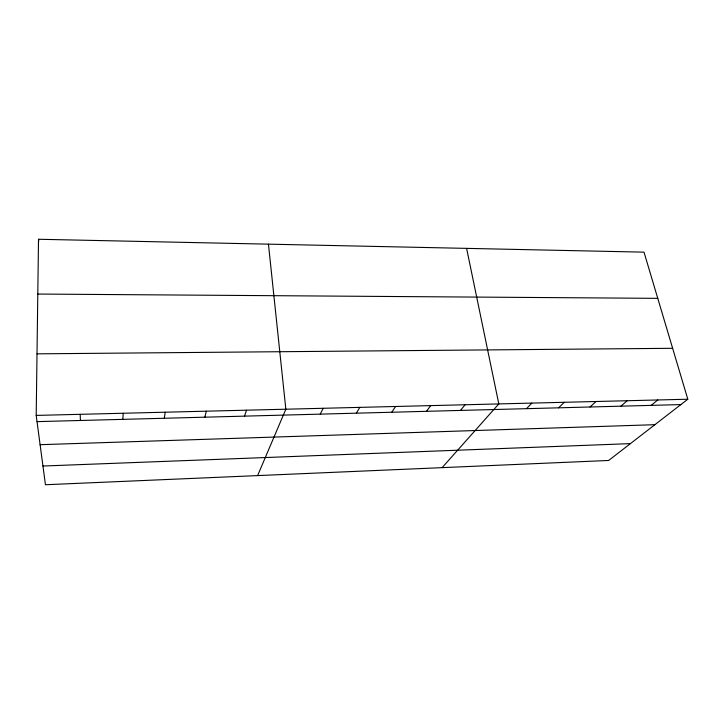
<?xml version="1.0" encoding="UTF-8"?>
<svg xmlns="http://www.w3.org/2000/svg" width="724" height="724" viewBox="0 0 724 724"><rect width="100%" height="100%" fill="white"/><g stroke="black" fill="none" stroke-linecap="round" stroke-linejoin="round"><path stroke-width="1.09" d="M36.2 415.413L38.517 239.264L644.007 252.151L687.8 399.223L608.64 460.473L45.44 484.736L36.2 415.413L687.8 399.223M122.818 419.359L123.207 413.25M164.285 418.264L165.235 412.209M204.838 417.187L206.34 411.187M244.513 416.137L246.531 410.182M257.617 475.596L285.844 409.214L268.45 244.151M320.225 414.137L323.194 408.282M356.362 413.178L359.774 407.377M391.765 412.237L395.603 406.481M426.463 411.322L430.699 405.612M460.473 410.418L465.098 404.761M442.129 467.65L498.809 403.92L466.6 248.368M526.502 408.671L531.859 403.096M558.566 407.82L564.258 402.3M590.015 406.988L596.042 401.503M620.875 406.173L627.21 400.734M651.157 405.377L657.79 399.974M42.942 466.03L630.423 443.622M40.101 444.69L654.885 424.689M37.033 421.63L680.877 404.589M37.005 353.837L672.632 348.298M37.793 294.053L657.763 298.342M38.517 239.264L38.698 241.255M80.201 414.318L80.409 420.481"/></g></svg>
